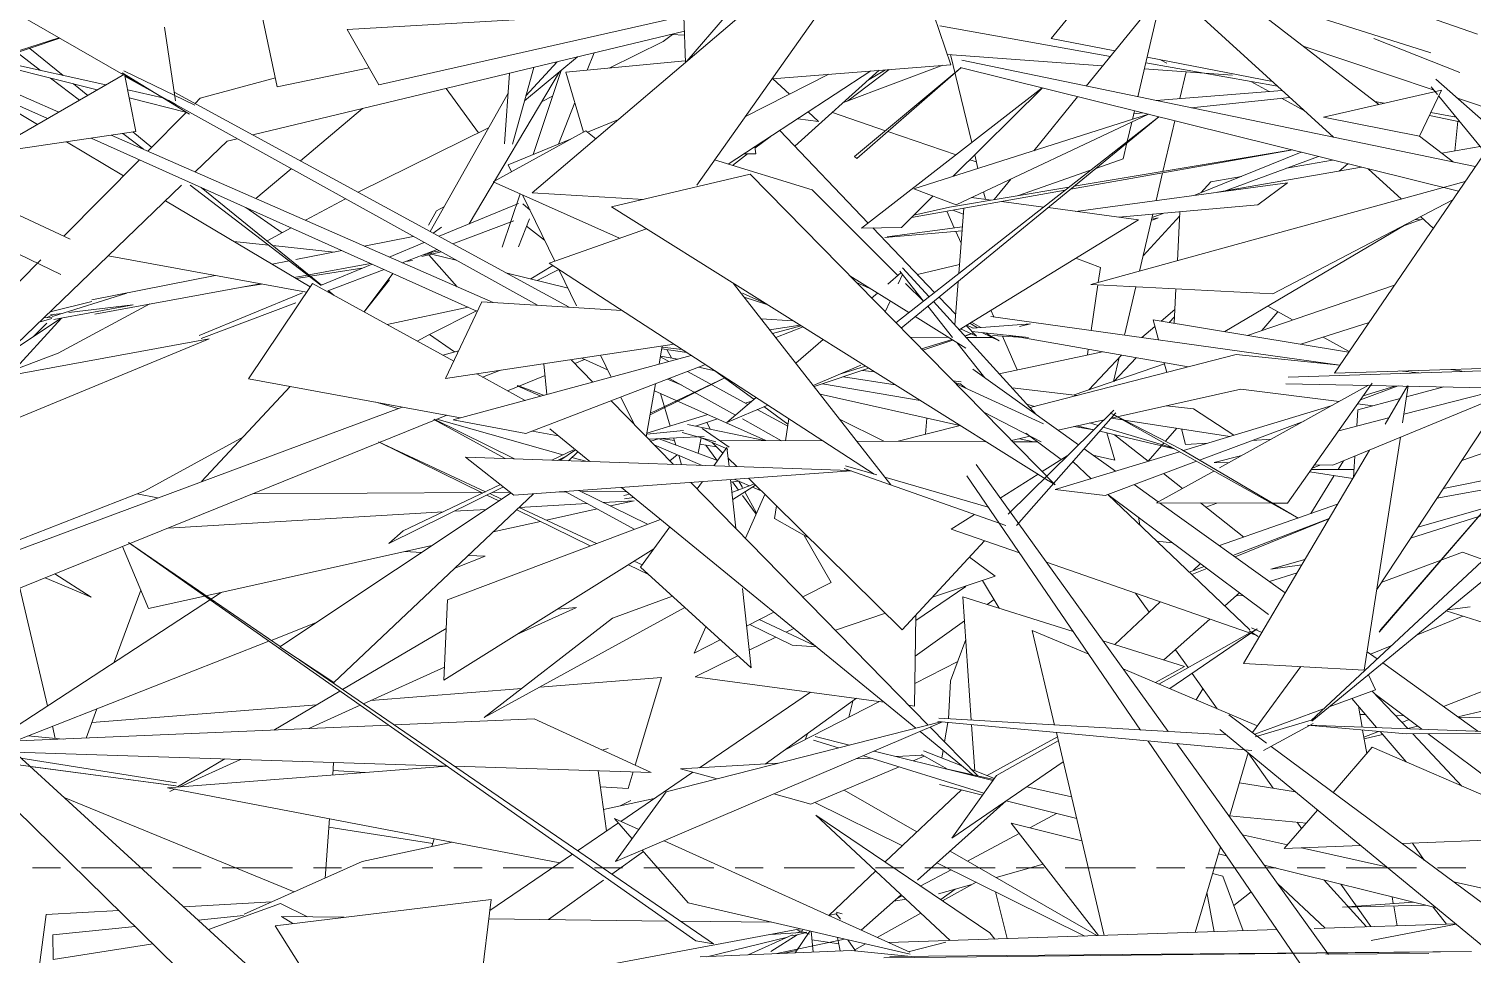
# Model space of a CAD drawing. Header units: millimetres. Extents: x 78096 to 288885, y -20632 to 149556.
# Drawn here: x 250880.8 to 251206.9, y 93230.5 to 93439.5 of the extents above; entities that cross this region are included whole.
import ezdxf

# ---------------------------------------------------------------- set-up
doc = ezdxf.new("R2010")
doc.units = ezdxf.units.MM
doc.linetypes.add('Centre', pattern=[31.75, 6.35, -4.7625, 15.875, -4.7625])
for name, color, linetype, lineweight in [('A-FLOR-LEVL', 51, 'Continuous', 9), ('G-IMPT', 8, 'Continuous', 9), ('L-PLNT', 71, 'Continuous', 9)]:
    doc.layers.add(name, color=color, linetype=linetype, lineweight=lineweight)

# ---------------------------------------------------------------- blocks, each defined once
blk = doc.blocks.new('ZZ-V - Tree Broadleaf 1 - 3dtree rotund SIMPLU-4826059-TOMH A-A')
at = {"layer": 'G-IMPT'}
for p, q in [((25415.35, 93437.3), (25422.95, 93446.66)), ((25428.7, 93433.29), (25390.2, 93440.16)), ((25177.69, 93433.22), (25191.16, 93437.5)), ((25177.94, 93432.88), (25191.37, 93437.38)), ((25332.46, 93438.97), (25234.97, 93415.54)), ((25329.54, 93438.27), (25332.49, 93438.06)), ((25415.35, 93437.3), (25429.7, 93434.51)), ((25181.74, 93434.16), (25187, 93430.13)), ((25192.1, 93428.98), (25184.56, 93435.1)), ((25308.29, 93433.16), (25296.33, 93423.23)), ((25310.53, 93430.16), (25312.06, 93434.07)), ((25391.91, 93433.73), (25426.83, 93431.18)), ((25436.99, 93433.1), (25465.34, 93427.59)), ((25304.26, 93429.82), (25283.81, 93395.43)), ((25291.78, 93413.54), (25292.98, 93429.48)), ((25293.6, 93413.45), (25298.44, 93430.8)), ((25303.71, 93432.06), (25296.66, 93424.41)), ((25298.27, 93411.09), (25304.62, 93430.11)), ((25305.67, 93429.7), (25332.67, 93432.29)), ((25305.67, 93429.7), (25309.65, 93416.19)), ((25376.49, 93430.14), (25357.4, 93412.99)), ((25436.38, 93430.49), (25456.28, 93429.04)), ((25466.49, 93426.54), (25436.7, 93431.86)), ((25440.06, 93432.5), (25441.46, 93431.78)), ((25103.84, 93426.51), (25191.57, 93383.99)), ((25116.73, 93428), (25193.72, 93391.97)), ((25170.38, 93427.39), (25186.27, 93417.93)), ((25189.27, 93428.39), (25195.77, 93423.4)), ((25197.65, 93424.48), (25194.46, 93427.07)), ((25240.05, 93428.41), (25223.08, 93423.84)), ((25223.08, 93423.84), (25221.9, 93422.65)), ((25292.65, 93425.01), (25275.01, 93393.74)), ((25304.01, 93413.46), (25307.69, 93422.87)), ((25467.53, 93425.59), (25439.03, 93423.34)), ((25446.95, 93421.69), (25469.26, 93424.01)), ((25488.48, 93423.09), (25490.57, 93422.69)), ((25219.92, 93420.64), (25211.26, 93411.87)), ((25434.01, 93420.35), (25435.95, 93420.55)), ((25507.66, 93418.52), (25500.81, 93419.92)), ((25501.15, 93420.63), (25506.84, 93419.53)), ((25192.84, 93414.02), (25205.77, 93406.31)), ((25205.59, 93415.88), (25210.24, 93412.31)), ((25212.12, 93412.74), (25207.85, 93416.21)), ((25229.17, 93414.15), (25221.94, 93407.18)), ((25231.42, 93414.69), (25229.17, 93414.15)), ((25209.34, 93409.93), (25192.27, 93392.64)), ((25503.63, 93411.4), (25512.25, 93412.9)), ((25452.88, 93402.6), (25485.45, 93408.25)), ((25218.85, 93404.21), (25133.01, 93321.51)), ((25220.82, 93404.21), (25250.32, 93381.59)), ((25250.44, 93381.64), (25223.28, 93403.68)), ((25468.75, 93404.74), (25420.9, 93398.28)), ((25462.02, 93399.74), (25468.75, 93404.74)), ((25215.21, 93400.69), (25247.9, 93381.22)), ((25277.04, 93392.64), (25294.99, 93400.06)), ((25291.31, 93390.21), (25295.33, 93402.25)), ((25297.58, 93398.56), (25295.98, 93399.99)), ((25462.02, 93399.74), (25430.61, 93396.99)), ((25444.43, 93398.2), (25443.86, 93387.14)), ((25275.68, 93393.38), (25277.59, 93394.73)), ((25280.11, 93390.96), (25293.92, 93396.17)), ((25294.97, 93390.28), (25297.44, 93396.61)), ((25300.89, 93391.75), (25296.79, 93394.95)), ((25395.21, 93393.89), (25377.78, 93392.36)), ((25395.28, 93394.82), (25378.26, 93392.52)), ((25454.56, 93371.11), (25495.46, 93395.31)), ((25495.13, 93395.11), (25499.36, 93396.57)), ((25230.64, 93391.5), (25238.47, 93390.67)), ((25239.44, 93390.57), (25253.31, 93389.09)), ((25271.21, 93392.62), (25260.13, 93390.44)), ((25265.75, 93387.97), (25273.68, 93391.25)), ((25187.06, 93387.36), (25159.5, 93359.45)), ((25202.25, 93388.22), (25247.08, 93380.01)), ((25243.15, 93387.09), (25239.31, 93386.34)), ((25255.05, 93389.44), (25244.66, 93387.39)), ((25268.72, 93386.67), (25276.59, 93389.64)), ((25269.56, 93386.99), (25271.02, 93387.21)), ((25273.15, 93388.12), (25277.5, 93389.13)), ((25275.42, 93388.84), (25273.59, 93388.46)), ((25281.11, 93381.24), (25274.71, 93388.48)), ((25277.07, 93389.37), (25274.74, 93388.94)), ((25275.34, 93388.63), (25280.92, 93387.23)), ((25226.41, 93383.79), (25198.58, 93378.31)), ((25247.31, 93383.9), (25244.66, 93383.41)), ((25261.56, 93386.52), (25247.59, 93383.95)), ((25248.01, 93383.61), (25259.61, 93385.43)), ((25250.22, 93381.55), (25261.89, 93386.37)), ((25251.87, 93380.32), (25264.65, 93385.13)), ((25292.14, 93384.42), (25306.17, 93380.9)), ((25236.59, 93381.93), (25199.23, 93375.07)), ((25232.53, 93381.18), (25236.91, 93381.87)), ((25244.75, 93383.1), (25247.74, 93383.57)), ((25443.52, 93380.77), (25443.11, 93373.02)), ((25492.9, 93381.64), (25459.71, 93370.25)), ((25189.15, 93375.59), (25198.61, 93377.9)), ((25189.67, 93374.53), (25206.52, 93379.82)), ((25190.01, 93373.87), (25207.91, 93377.17)), ((25193.39, 93375.4), (25207.87, 93377.15)), ((25222.84, 93370.22), (25246.2, 93379.88)), ((25223.25, 93369.53), (25244.66, 93377.6)), ((25251.95, 93380.35), (25253.32, 93379.29)), ((25253.36, 93379.27), (25252.01, 93380.37)), ((25178.84, 93365.66), (25191.66, 93374.18)), ((25179.93, 93361.22), (25191.7, 93374.18)), ((25186.69, 93373.23), (25189.55, 93374.08)), ((25187.77, 93374.26), (25189.62, 93374.36)), ((25188.48, 93374.3), (25190.09, 93375.07)), ((25189.21, 93374.89), (25191.81, 93375.2)), ((25469.87, 93373.74), (25464.27, 93376.86)), ((25188.39, 93373.02), (25185.3, 93369.95)), ((25438.39, 93373.8), (25439.56, 93369.26)), ((25438.39, 93373.8), (25482.53, 93366.45)), ((25487.15, 93373.21), (25471.74, 93368.25)), ((25150.96, 93338.8), (25225.08, 93369.46)), ((25172.9, 93359.94), (25225.08, 93369.46)), ((25331.94, 93367.1), (25327.42, 93367.62)), ((25482.64, 93366.61), (25476.79, 93369.88)), ((25277.91, 93365.78), (25281.49, 93366.79)), ((25309.93, 93364.83), (25307.69, 93363.92)), ((25330.99, 93364.92), (25327.06, 93365.59)), ((25327.35, 93367.26), (25333.04, 93366.38)), ((25328.53, 93367.08), (25329.58, 93365.16)), ((25403.6, 93361.59), (25426.9, 93366.56)), ((25423.82, 93357.93), (25431.19, 93365.8)), ((25440.9, 93364.09), (25441.46, 93361.89)), ((25290.95, 93362.37), (25286.87, 93360.85)), ((25300.97, 93361.2), (25292.48, 93357.77)), ((25339.4, 93362.25), (25335.68, 93363.08)), ((25348.17, 93355.82), (25339.37, 93362.26)), ((25368.39, 93360.92), (25380.11, 93359.11)), ((25375.43, 93362.04), (25372.7, 93362.36)), ((25440.97, 93363.82), (25420.5, 93356.8)), ((25505.74, 93362.59), (25508.67, 93362.1)), ((25243.41, 93358.74), (25223.39, 93337.23)), ((25294.68, 93358.87), (25300.06, 93356.56)), ((25300.64, 93356.72), (25294.78, 93358.91)), ((25385.73, 93355.59), (25363.69, 93359.34)), ((25395.02, 93359.76), (25393.15, 93359.98)), ((25394.87, 93359.22), (25393.49, 93359.63)), ((25421.25, 93356.71), (25406.49, 93358.43)), ((25262.75, 93355.17), (25267.79, 93353.75)), ((25327.07, 93357.15), (25329.25, 93349.76)), ((25394.72, 93349.91), (25363.11, 93356.96)), ((25411.53, 93354.22), (25409.87, 93354.72)), ((25447.5, 93353.66), (25441.41, 93354.37)), ((25278.77, 93352.22), (25153.5, 93301.5)), ((25268.67, 93354.08), (25158.64, 93313.14)), ((25291.97, 93342.45), (25275.87, 93351.28)), ((25294.05, 93342.38), (25275.9, 93351.3)), ((25276.5, 93351.3), (25305.01, 93343.26)), ((25355.86, 93350.19), (25350.44, 93354.16)), ((25377.53, 93346.36), (25367.54, 93351.3)), ((25387.21, 93351.59), (25386.95, 93347.92)), ((25428.91, 93351.57), (25431.44, 93351.18)), ((25431.82, 93351.12), (25455.71, 93347.42)), ((25447.5, 93353.66), (25456.62, 93347.7)), ((25337.54, 93350.59), (25338.39, 93349.02)), ((25424.94, 93348.9), (25420.44, 93349.67)), ((25421.16, 93349.83), (25424.97, 93348.93)), ((25425.95, 93349.89), (25424.02, 93350.47)), ((25426.29, 93348.62), (25443.16, 93344.62)), ((25442.75, 93344.85), (25427.11, 93349.54)), ((25427.92, 93348.23), (25429.75, 93342.1)), ((25444.76, 93349.12), (25445.66, 93345.61)), ((25528.63, 93349.2), (25508.09, 93341.99)), ((25286.91, 93334.65), (25263.37, 93346.24)), ((25287.55, 93334.95), (25263.38, 93346.25)), ((25325.65, 93345.55), (25336.51, 93340.88)), ((25339.96, 93342.01), (25326.79, 93346.93)), ((25327.22, 93346.95), (25330.21, 93346.51)), ((25330.03, 93347.12), (25330.5, 93345.55)), ((25335.58, 93343.65), (25336.24, 93347.14)), ((25335.96, 93345.67), (25339.74, 93345.11)), ((25411.38, 93346.2), (25408.14, 93346.92)), ((25445.66, 93345.61), (25450.76, 93345.92)), ((25460.75, 93346.53), (25465.03, 93346.8)), ((25307.05, 93342.69), (25310.17, 93341.81)), ((25329.2, 93341.93), (25330.86, 93343.31)), ((25331.2, 93343.17), (25331.82, 93341.05)), ((25429.75, 93342.1), (25424.78, 93343.2)), ((25234.94, 93334.47), (25286.63, 93334.79)), ((25289.1, 93334.8), (25293.08, 93334.83)), ((25304.15, 93334.9), (25305.72, 93334.9)), ((25321.12, 93326.45), (25305.55, 93335)), ((25324.15, 93327.59), (25308.62, 93335.22)), ((25309.21, 93334.93), (25319.37, 93334.99)), ((25342.94, 93337.09), (25344.69, 93337.36)), ((25343.74, 93337.77), (25347.21, 93336.28)), ((25344.78, 93337.33), (25345.57, 93335.87)), ((25346.1, 93334.9), (25348.74, 93330.07)), ((25347.86, 93336), (25349.84, 93335.15)), ((25290.57, 93332.85), (25287.85, 93334.19)), ((25291.17, 93333.25), (25288.5, 93334.51)), ((25295.14, 93331.4), (25310.47, 93332.3)), ((25314.13, 93332.51), (25321.12, 93332.92)), ((25315.73, 93331.73), (25321.12, 93332.92)), ((25318.76, 93334.12), (25320.13, 93334.37)), ((25318.94, 93333.32), (25321.02, 93333.64)), ((25480.06, 93332.15), (25453.37, 93322.77)), ((25215.84, 93326.74), (25277.97, 93330.39)), ((25280.43, 93330.53), (25287.73, 93330.96)), ((25289.25, 93325.85), (25299.96, 93328.23)), ((25311.18, 93322.7), (25294.57, 93330.88)), ((25312.6, 93323.24), (25295.12, 93331.41)), ((25301.29, 93328.52), (25312.72, 93331.06)), ((25205.5, 93322.55), (25211.41, 93308.57)), ((25335.08, 93233.46), (25206.86, 93323.44)), ((25241.11, 93299.96), (25206.88, 93323.45)), ((25224.37, 93311.45), (25275.42, 93322.78)), ((25324.35, 93316.23), (25319.8, 93318.46)), ((25322.93, 93318.41), (25321.09, 93319.27)), ((25402.71, 93315.89), (25396.87, 93320.17)), ((25449.07, 93318.7), (25447.4, 93317.13)), ((25402.71, 93315.89), (25388.5, 93311.1)), ((25470.89, 93316.63), (25464.64, 93314.64)), ((25457.85, 93312.14), (25454.54, 93309.18)), ((25211.41, 93308.57), (25224.05, 93311.38)), ((25439.96, 93310.08), (25429.74, 93300.41)), ((25362.01, 93300.14), (25349.35, 93306.06)), ((25377.88, 93307.51), (25366.57, 93303.69)), ((25384.44, 93286.52), (25384.74, 93307.02)), ((25451.19, 93306.19), (25440.82, 93296.93)), ((25356.79, 93300.26), (25347.23, 93304.96)), ((25355.43, 93303.22), (25357.18, 93304.08)), ((25347.1, 93299.12), (25353.1, 93302.07)), ((25362.26, 93299.93), (25356.79, 93300.26)), ((25339.01, 93232.8), (25245.57, 93296.9)), ((25334.92, 93293.13), (25344.54, 93297.86)), ((25377.54, 93287.44), (25334.92, 93293.13)), ((25384.44, 93286.52), (25383.19, 93286.69)), ((25395.05, 93267.59), (25377.84, 93251.3)), ((25405.16, 93265.08), (25385.12, 93247.19)), ((25375.69, 93249.27), (25365.06, 93239.21)), ((25381.45, 93243.91), (25372.44, 93235.87)), ((25497.2, 93242.22), (25481.16, 93241.12)), ((25500, 93241.52), (25481.16, 93241.12)), ((25243.99, 93237.39), (25241.41, 93238.96)), ((25255.62, 93238.8), (25241.41, 93238.96)), ((25328.67, 93237.96), (25288.26, 93238.43)), ((25352.18, 93237.7), (25331.53, 93237.93)), ((25365.09, 93239.2), (25366.95, 93239.63)), ((25367.77, 93238.36), (25366.69, 93239.68)), ((25366.72, 93239.94), (25368.12, 93239.55)), ((25290.44, 93223.47), (25358.63, 93236.21)), ((25337.51, 93229.9), (25355.77, 93234.33)), ((25346.9, 93230.31), (25356.92, 93234.85)), ((25351.89, 93234.95), (25359.99, 93235.44)), ((25357.97, 93234.87), (25351.99, 93231.06)), ((25353.35, 93230.6), (25368.62, 93233.83)), ((25356.87, 93234.6), (25360.09, 93235.38)), ((25357.47, 93230.78), (25360.84, 93235.7)), ((25357.95, 93235.32), (25359.26, 93235.91)), ((25358.05, 93235.88), (25360.73, 93234.97)), ((25361.53, 93230.96), (25361.08, 93235.65)), ((25367.33, 93232.81), (25361.26, 93233.73)), ((25367.06, 93234.27), (25367.63, 93231.23)), ((25371.13, 93231.24), (25369.36, 93233.74)), ((25339.01, 93232.8), (25335.08, 93233.46))]:
    blk.add_line(p, q, dxfattribs=at)
blk = doc.blocks.new('ZZ-V - Tree Broadleaf 1 - 3dtree rotund SIMPLU-4826034-TOMH A-A')
at = {"layer": 'G-IMPT'}
for p, q in [((25298.1, 93402.45), (25387.8, 93478.87)), ((25335.26, 93404.21), (25388.05, 93478.75)), ((25424.36, 93472.6), (25489.37, 93422.41)), ((25392.69, 93431.42), (25380.31, 93467.81)), ((25511.67, 93438.3), (25438.53, 93464.1)), ((25158.16, 93456.34), (25205.77, 93429.16)), ((25433.02, 93457.06), (25479.12, 93415.03)), ((25423.27, 93426.6), (25439.14, 93446.16)), ((25434.91, 93424.19), (25440.04, 93446.13)), ((25455.51, 93448.55), (25501.1, 93434.13)), ((25236.75, 93443.81), (25240.48, 93426.41)), ((25256.29, 93439.35), (25335.83, 93443.99)), ((25263.42, 93426.86), (25337.52, 93443.6)), ((25333, 93432.19), (25341.99, 93442.57)), ((25148.88, 93439.22), (25191.09, 93420.71)), ((25215.01, 93439.86), (25217.47, 93423.23)), ((25256.29, 93439.35), (25263.42, 93426.86)), ((25332.68, 93431.91), (25332.36, 93442.31)), ((25507.68, 93429.65), (25488.21, 93437.32)), ((25472.3, 93435.59), (25501.84, 93425.66)), ((25178.59, 93432.01), (25201.72, 93426.83)), ((25179.42, 93430.88), (25199.8, 93425.72)), ((25205.46, 93429.56), (25220.65, 93420.24)), ((25205.8, 93430.03), (25221.88, 93422.27)), ((25261.22, 93430.72), (25240.48, 93426.41)), ((25342.36, 93408.95), (25374.62, 93429.99)), ((25392.69, 93431.42), (25352.28, 93428.23)), ((25370.91, 93410.68), (25394.91, 93430.72)), ((25371.44, 93410.21), (25394.94, 93430.72)), ((25507.34, 93402.81), (25394.77, 93430.76)), ((25395.18, 93432.42), (25511.15, 93408.39)), ((25168.44, 93428.26), (25188.55, 93419.25)), ((25205.98, 93429.28), (25174.94, 93411.41)), ((25208.53, 93416.3), (25205.98, 93429.28)), ((25206.03, 93429.01), (25210.61, 93426.4)), ((25299.25, 93377.06), (25206.09, 93428.72)), ((25346.25, 93419.71), (25365.1, 93429.24)), ((25356.2, 93424.75), (25352.48, 93428.25)), ((25372.49, 93394.48), (25413.33, 93426.16)), ((25393.13, 93406.15), (25413.39, 93426.15)), ((25501.22, 93426.42), (25502.64, 93424.67)), ((25502.22, 93428.11), (25528.98, 93404.55)), ((25206.68, 93425.72), (25214.61, 93423.94)), ((25207.04, 93423.89), (25220.08, 93420.58)), ((25215.91, 93423.37), (25217.6, 93422.41)), ((25306.45, 93376.63), (25217.18, 93425.22)), ((25411.39, 93411.96), (25421.31, 93424.19)), ((25476.88, 93419.54), (25503.55, 93425.68)), ((25498.59, 93415.26), (25503.55, 93425.68)), ((25502.91, 93424.34), (25512.61, 93412.45)), ((25506.95, 93423.94), (25568.08, 93403.4)), ((25362.73, 93418.61), (25360.45, 93420.75)), ((25380.24, 93373.12), (25439.65, 93419.65)), ((25439.66, 93419.64), (25381.43, 93371.9)), ((25384.31, 93403.35), (25437.35, 93420.21)), ((25437.35, 93420.21), (25393.83, 93399.76)), ((25433.7, 93419.05), (25434.16, 93420.99)), ((25476.88, 93419.54), (25498.59, 93415.26)), ((25208.53, 93416.3), (25174.94, 93411.41)), ((25289.29, 93404.94), (25310.2, 93416.49)), ((25312.45, 93414.68), (25310.2, 93416.49)), ((25310.6, 93416.17), (25317.59, 93419.06)), ((25354, 93416.54), (25373.99, 93395.65)), ((25362.73, 93418.61), (25358.11, 93419.22)), ((25432.54, 93414.08), (25433.56, 93418.43)), ((25198.41, 93414.83), (25285.71, 93375.69)), ((25202.98, 93415.5), (25289.25, 93377.66)), ((25292.62, 93408.76), (25306.72, 93414.57)), ((25351.82, 93415.12), (25348.41, 93412.53)), ((25431.62, 93410.16), (25432.46, 93413.75)), ((25515.09, 93414.15), (25479.32, 93361.75)), ((25498.59, 93415.29), (25506.2, 93409.41)), ((25339.29, 93409.89), (25361.36, 93403.11)), ((25346.74, 93411.27), (25343.3, 93408.66)), ((25348.58, 93411.28), (25345.91, 93411.26)), ((25348.58, 93411.28), (25348.36, 93412.86)), ((25370.91, 93410.68), (25371.44, 93410.21)), ((25419.69, 93403.28), (25469.92, 93412.15)), ((25420.51, 93403.95), (25469.75, 93412.15)), ((25431.62, 93410.16), (25425.44, 93407.99)), ((25292.62, 93408.76), (25293.38, 93407.2)), ((25316, 93399.27), (25347.29, 93406.65)), ((25347.29, 93406.65), (25416.25, 93336.47)), ((25424.21, 93407.56), (25407.95, 93401.86)), ((25486.96, 93407.87), (25494.45, 93401.05)), ((25289.29, 93404.94), (25317.82, 93392.2)), ((25384.31, 93403.35), (25393.83, 93399.76)), ((25392.34, 93399.26), (25419.36, 93403.76)), ((25402.45, 93400.94), (25406.22, 93405.58)), ((25424.31, 93381.76), (25508.85, 93405.01)), ((25295.92, 93401.98), (25303.18, 93387.05)), ((25298.1, 93402.45), (25323.3, 93400.99)), ((25380.69, 93383.77), (25361.36, 93403.11)), ((25381.48, 93394.66), (25388.63, 93401.72)), ((25383.78, 93396.93), (25418.47, 93403.06)), ((25397.35, 93401.42), (25401.78, 93400.83)), ((25404.09, 93400.52), (25413.61, 93399.25)), ((25465.39, 93379.65), (25505.96, 93400.78)), ((25316, 93399.27), (25414.7, 93337.44)), ((25392.34, 93399.26), (25384.28, 93397.43)), ((25395.61, 93399.02), (25394.45, 93384.25)), ((25414.62, 93399.12), (25435.07, 93396.39)), ((25498.82, 93397.06), (25501.66, 93394.48)), ((25323.89, 93394.33), (25301.89, 93386.6)), ((25381.48, 93394.66), (25372.49, 93394.48)), ((25375.06, 93394.54), (25389, 93379.98)), ((25394.52, 93371.54), (25435.07, 93396.39)), ((25375.35, 93338.92), (25301.89, 93386.6)), ((25304.09, 93385.17), (25308.09, 93376.96)), ((25369.84, 93383.7), (25383.15, 93375.4)), ((25378.46, 93381.85), (25381.4, 93384.38)), ((25380.76, 93381.94), (25381.71, 93384)), ((25381.11, 93384.74), (25386.5, 93378.02)), ((25381.74, 93385.55), (25387.73, 93378.99)), ((25248.41, 93381.99), (25233.97, 93360.48)), ((25248.41, 93381.99), (25280.36, 93364.43)), ((25343.51, 93382.03), (25379.13, 93336.47)), ((25374.36, 93380.88), (25371.23, 93382.28)), ((25386.46, 93377.99), (25382.44, 93382.01)), ((25394.3, 93382.46), (25393.53, 93372.63)), ((25424.31, 93381.76), (25465.39, 93379.65)), ((25286.71, 93377.82), (25278.49, 93360.49)), ((25286.71, 93377.82), (25318.36, 93375.91)), ((25345.57, 93379.8), (25350.8, 93377.47)), ((25345.95, 93378.92), (25351.12, 93377.27)), ((25374.77, 93378.68), (25376.08, 93379.81)), ((25377.83, 93375.56), (25378.96, 93378.01)), ((25388.73, 93377.89), (25412.04, 93352.34)), ((25390, 93378.93), (25393.72, 93375.05)), ((25349.78, 93374.02), (25357, 93373.58)), ((25384.6, 93374.5), (25396.03, 93367.38)), ((25387.44, 93376.84), (25393.07, 93369.82)), ((25401.71, 93374.51), (25480.56, 93363.57)), ((25358.62, 93372.57), (25351.72, 93371.53)), ((25358.83, 93372.44), (25352.37, 93370.7)), ((25353.09, 93369.78), (25359.28, 93372.16)), ((25398.44, 93370.12), (25394.83, 93371.73)), ((25396.03, 93370.25), (25397.72, 93370.77)), ((25397.35, 93370.61), (25396.03, 93370.17)), ((25396.13, 93372.53), (25398.44, 93370.12)), ((25396.24, 93372.6), (25397.72, 93371.88)), ((25396.92, 93373.01), (25398.69, 93371.95)), ((25397.36, 93373.28), (25399.47, 93372.01)), ((25397.4, 93371.11), (25410.21, 93369.76)), ((25410.66, 93372.88), (25397.54, 93371.86)), ((25399.81, 93370.86), (25403.58, 93369.03)), ((25400.67, 93370.77), (25402.25, 93369.82)), ((25408.19, 93372.3), (25410.66, 93372.88)), ((25330.13, 93368.27), (25278.49, 93360.49)), ((25327.46, 93367.87), (25326.74, 93363.77)), ((25357.64, 93363.96), (25363.85, 93369.3)), ((25383.43, 93369.87), (25392.11, 93369.82)), ((25386.06, 93367.19), (25392.94, 93369.3)), ((25393.12, 93369.19), (25386.33, 93366.92)), ((25394.02, 93368.63), (25400.38, 93360.69)), ((25396.11, 93369.8), (25402.05, 93369.77)), ((25402.07, 93370.2), (25409.15, 93369.76)), ((25402.34, 93369.77), (25403.58, 93369.03)), ((25405.69, 93370.3), (25446.31, 93363.13)), ((25334.03, 93365.74), (25280.24, 93351.2)), ((25306.87, 93364.77), (25311.79, 93359.73)), ((25309.28, 93365.13), (25315.11, 93362.51)), ((25313.53, 93365.77), (25315.92, 93360.84)), ((25328.97, 93364.37), (25327.03, 93365.42)), ((25457.16, 93365.91), (25410.55, 93353.97)), ((25480.56, 93363.56), (25457.16, 93365.91)), ((25285.58, 93361.56), (25296.45, 93355.58)), ((25296.6, 93348.06), (25337.21, 93363.67)), ((25300.73, 93363.84), (25301.36, 93356.91)), ((25346.81, 93354.66), (25333.13, 93362.1)), ((25372.3, 93363.52), (25361.58, 93358.93)), ((25374.15, 93362.84), (25361.76, 93358.69)), ((25367.8, 93361.59), (25373.4, 93363.31)), ((25397.63, 93362.66), (25421.53, 93345.54)), ((25468.91, 93360.81), (25549.98, 93363.45)), ((25537.13, 93363.59), (25479.32, 93361.75)), ((25498.41, 93361.77), (25493.96, 93362.22)), ((25233.97, 93360.48), (25281.88, 93351.64)), ((25325.96, 93359.35), (25323.86, 93347.38)), ((25324.73, 93352.35), (25341.75, 93360.73)), ((25324.79, 93352.69), (25341.72, 93360.75)), ((25325.69, 93357.77), (25350.87, 93346.48)), ((25328.66, 93360.38), (25331.86, 93358.98)), ((25344.01, 93352.25), (25329.06, 93360.54)), ((25393.71, 93359.4), (25413.61, 93350.28)), ((25394.67, 93359.37), (25396.03, 93358.35)), ((25458.18, 93358.12), (25428.89, 93351.56)), ((25487.04, 93359.01), (25453.35, 93340.32)), ((25480.38, 93355.31), (25458.18, 93358.12)), ((25468.39, 93359.34), (25552.18, 93357.63)), ((25468.74, 93332.33), (25487.88, 93359.47)), ((25478.94, 93340.91), (25524.89, 93359.93)), ((25485.21, 93355.7), (25493.7, 93358.87)), ((25485.85, 93356.59), (25493, 93358.77)), ((25490.76, 93350.24), (25495.84, 93358.83)), ((25494.73, 93350.47), (25496.03, 93358.83)), ((25495.04, 93352.49), (25518.08, 93358.39)), ((25504.04, 93358.61), (25495.65, 93356.37)), ((25315.94, 93355.49), (25329.99, 93341.11)), ((25318.12, 93356.33), (25321.08, 93350.22)), ((25342.07, 93350.58), (25348.66, 93356.24)), ((25351.3, 93354.53), (25342.07, 93350.58)), ((25346.23, 93354.97), (25347.7, 93355.42)), ((25445.23, 93344.24), (25478.85, 93354.46)), ((25488.03, 93354.34), (25484.57, 93354.78)), ((25494.15, 93355.97), (25484.59, 93353.43)), ((25518.04, 93357.09), (25488.91, 93312.89)), ((25296.6, 93348.06), (25280.24, 93351.2)), ((25324, 93348.15), (25337.75, 93352.37)), ((25339.93, 93351.39), (25334.98, 93349.73)), ((25354.43, 93346.47), (25345.57, 93351.38)), ((25355.8, 93349.76), (25348.92, 93353.51)), ((25355.34, 93346.46), (25356.04, 93351.45)), ((25399.99, 93353.02), (25413.08, 93346.19)), ((25429.48, 93353.36), (25405.59, 93329.85)), ((25429.95, 93352.77), (25407.51, 93327.35)), ((25427.28, 93351.2), (25416.88, 93348.87)), ((25428.66, 93352.73), (25444.77, 93344.51)), ((25471.13, 93328.99), (25429.03, 93352.52)), ((25480.3, 93348.72), (25491.56, 93351.6)), ((25484.36, 93349.76), (25484.59, 93353.43)), ((25298.14, 93348.65), (25303.98, 93347.57)), ((25311.07, 93341.78), (25302.08, 93349.13)), ((25323.96, 93347.95), (25332.26, 93348.77)), ((25331.96, 93348.33), (25339.59, 93346.25)), ((25333.13, 93350.12), (25350.55, 93346.49)), ((25336.48, 93349.19), (25342.55, 93345)), ((25394.77, 93349.92), (25380.78, 93346.34)), ((25409.62, 93348.2), (25417.6, 93342.23)), ((25448.88, 93342.09), (25472.47, 93350.92)), ((25324.42, 93346.82), (25336.91, 93347.44)), ((25326.59, 93346.92), (25324.87, 93346.35)), ((25342.3, 93344.57), (25335.54, 93347.44)), ((25338.76, 93346.07), (25341.18, 93343.69)), ((25342.08, 93344.94), (25339.09, 93340.79)), ((25363.79, 93346.42), (25340.33, 93346.53)), ((25342.55, 93340.67), (25342.08, 93344.94)), ((25400.64, 93346.25), (25371.38, 93346.39)), ((25410.59, 93347.46), (25406.37, 93346.52)), ((25412.3, 93346.19), (25406.67, 93346.22)), ((25422.78, 93344.64), (25429.86, 93339.56)), ((25486.08, 93294.63), (25494.23, 93347.24)), ((25550.51, 93345.01), (25503.95, 93335.71)), ((25293.94, 93334.15), (25282.97, 93342.77)), ((25369.83, 93339.71), (25282.97, 93342.77)), ((25302.51, 93342.08), (25307.4, 93344.4)), ((25303.79, 93342.03), (25306.05, 93343.15)), ((25304.34, 93342.01), (25307.89, 93344.37)), ((25306.26, 93341.95), (25308.4, 93343.96)), ((25342.35, 93342.54), (25344.3, 93340.61)), ((25418.92, 93343.07), (25413.28, 93339.49)), ((25416.22, 93335.41), (25444.33, 93343.97)), ((25420.26, 93341.79), (25424.37, 93337.89)), ((25427.52, 93334.09), (25448.17, 93341.82)), ((25471.13, 93328.99), (25444.77, 93344.51)), ((25452.17, 93341.52), (25458.39, 93343.11)), ((25452.17, 93341.52), (25455.39, 93341.45)), ((25458.78, 93296.15), (25487.28, 93344.36)), ((25483.62, 93338.16), (25483.92, 93342.97)), ((25498.15, 93326.91), (25554.06, 93342.85)), ((25553.93, 93342.93), (25502.48, 93333.48)), ((25293.94, 93334.15), (25370.18, 93339.7)), ((25346.94, 93338.01), (25381.7, 93303.73)), ((25368.57, 93340.16), (25405.09, 93327.31)), ((25368.89, 93340.79), (25375.97, 93338.74)), ((25377.76, 93338.22), (25401.09, 93331.46)), ((25396.25, 93338.54), (25435.52, 93281.11)), ((25398.37, 93341.1), (25441.78, 93280.75)), ((25412.36, 93338.91), (25403.83, 93333.5)), ((25452.1, 93339.62), (25439.14, 93332.43)), ((25474.85, 93341), (25478.94, 93340.91)), ((25265.68, 93323.27), (25291.56, 93336.02)), ((25268.93, 93326.09), (25290.89, 93336.54)), ((25384.78, 93281.52), (25318.24, 93335.92)), ((25333.95, 93337.06), (25387.55, 93282.23)), ((25336.53, 93337.25), (25335.36, 93335.62)), ((25344.08, 93326.7), (25342.87, 93337.71)), ((25348.28, 93336.69), (25343.2, 93334.77)), ((25343.37, 93333.19), (25348.54, 93336.43)), ((25414.77, 93337.4), (25416.25, 93336.47)), ((25416.22, 93335.41), (25427.52, 93334.09)), ((25434.08, 93336.54), (25439.52, 93332.64)), ((25517.83, 93336.23), (25489.46, 93303.22)), ((25489.84, 93303.85), (25517.83, 93336.23)), ((25241.02, 93299.9), (25293.29, 93334.66)), ((25253.28, 93291.82), (25298.37, 93334.47)), ((25350.65, 93334.35), (25346.25, 93324.48)), ((25352.85, 93328.87), (25353.26, 93331.78)), ((25428.12, 93334.32), (25460.25, 93303.74)), ((25428.16, 93334.33), (25464.41, 93307.24)), ((25465.12, 93332.35), (25439.14, 93332.43)), ((25439.81, 93332.43), (25468.2, 93312.08)), ((25468.74, 93332.33), (25465.43, 93332.34)), ((25327.07, 93328.69), (25278.91, 93310.54)), ((25352.85, 93328.87), (25360.81, 93324.34)), ((25398, 93329.8), (25392.75, 93326.47)), ((25456.38, 93320.56), (25478.12, 93328.87)), ((25478.09, 93328.81), (25456.88, 93320.2)), ((25532.46, 93330.92), (25474.21, 93283.1)), ((25496.51, 93324.42), (25516.95, 93330.9)), ((25265.68, 93323.27), (25268.93, 93326.09)), ((25329.14, 93327.01), (25322.54, 93317.87)), ((25365.63, 93314.46), (25359.54, 93325.06)), ((25392.75, 93326.47), (25408.16, 93321.12)), ((25278.1, 93292.41), (25325.58, 93322.08)), ((25400.28, 93323.86), (25381.7, 93303.73)), ((25517.1, 93323.33), (25474.09, 93283.26)), ((25414.26, 93319), (25461.41, 93302.64)), ((25464.98, 93317.45), (25472.67, 93319.64)), ((25347.53, 93295.14), (25322.54, 93317.87)), ((25446.54, 93316.8), (25449.9, 93318.08)), ((25450.51, 93317.62), (25447.11, 93316.24)), ((25471.94, 93318.4), (25464.98, 93317.45)), ((25347.53, 93295.14), (25345.57, 93313.05)), ((25365.63, 93314.46), (25359.26, 93311.17)), ((25278.1, 93292.41), (25278.91, 93310.54)), ((25395.4, 93311.23), (25397.29, 93283.33)), ((25395.4, 93311.23), (25420.28, 93303.39)), ((25352.67, 93307.77), (25346.5, 93304.59)), ((25337.31, 93304.44), (25334.65, 93298.48)), ((25411.05, 93303.63), (25423.82, 93298.22)), ((25411.05, 93303.63), (25416.11, 93282.24)), ((25439.68, 93291.49), (25460.21, 93303.06)), ((25442.13, 93290.46), (25461.86, 93303.99)), ((25460.08, 93303.5), (25462.12, 93302.27)), ((25460.6, 93304.22), (25462.91, 93303.13)), ((25460.68, 93303.32), (25461.86, 93303.99)), ((25489.84, 93303.85), (25489.46, 93303.22)), ((25241.02, 93299.9), (25253.28, 93291.82)), ((25340.53, 93301.51), (25334.65, 93298.48)), ((25427.02, 93301.27), (25445.47, 93295.46)), ((25458.78, 93296.15), (25486.08, 93294.63)), ((25486.72, 93298.81), (25489.02, 93297.17)), ((25490.26, 93296.28), (25511.77, 93280.86)), ((25431.58, 93294.93), (25461.71, 93282.15)), ((25438.89, 93291.83), (25445.47, 93295.46)), ((25460.82, 93280.53), (25471.75, 93295.43)), ((25488.58, 93290.18), (25487.01, 93293.61)), ((25478.15, 93286.33), (25488.58, 93290.18)), ((25487.87, 93289.92), (25495.89, 93281.42)), ((25488.57, 93289.18), (25499.1, 93281.3)), ((25461.35, 93280.14), (25476.89, 93285.87)), ((25483.26, 93288.22), (25488.87, 93281.66)), ((25390.76, 93282.93), (25316.92, 93251.38)), ((25328.38, 93267.18), (25390.44, 93282.96)), ((25389.72, 93283.01), (25460.66, 93276.47)), ((25389.97, 93283.76), (25454.93, 93279.99)), ((25455.46, 93284.51), (25463.99, 93278.17)), ((25474.09, 93283.3), (25461.42, 93279.58)), ((25361.99, 93279.63), (25369.78, 93277.71)), ((25397.64, 93271.01), (25385.7, 93280.77)), ((25388.01, 93281.76), (25398.76, 93270.76)), ((25397.36, 93282.3), (25398.06, 93271.92)), ((25400.89, 93270.82), (25416.74, 93279.58)), ((25416.51, 93280.54), (25427.34, 93234.71)), ((25453.44, 93281.21), (25513.35, 93231.9)), ((25474.56, 93282.55), (25463.27, 93276.48)), ((25525.76, 93280.37), (25473.28, 93282.2)), ((25473.28, 93282.2), (25495.62, 93280.22)), ((25489.65, 93280.75), (25495.51, 93273.89)), ((25525.76, 93280.37), (25495.62, 93280.22)), ((25497.01, 93280.23), (25508.12, 93268.44)), ((25500.52, 93280.24), (25527.59, 93260.01)), ((25361.6, 93278.83), (25367.26, 93277.07)), ((25375.33, 93276.34), (25402.18, 93269.7)), ((25386.51, 93276.39), (25395.16, 93273.04)), ((25402.99, 93270.83), (25416.95, 93278.69)), ((25437.22, 93278.63), (25473.66, 93225.32)), ((25443.74, 93278.03), (25477.98, 93230.42)), ((25465.01, 93277.42), (25517.54, 93238.44)), ((25487.86, 93277.2), (25479.01, 93267.03)), ((25487.86, 93277.2), (25534.34, 93257.09)), ((25331.61, 93272.34), (25353.57, 93273.59)), ((25380.98, 93272.8), (25361.06, 93264.39)), ((25371.23, 93274.59), (25374.63, 93274.78)), ((25372.92, 93275.31), (25400.14, 93266.84)), ((25380.34, 93275.1), (25386.28, 93275.44)), ((25386.66, 93275.2), (25384.18, 93274.15)), ((25386.01, 93275.56), (25391.92, 93272.28)), ((25392.88, 93256.68), (25418.07, 93273.95)), ((25459.86, 93275.93), (25455.59, 93261.55)), ((25331.61, 93272.34), (25339.89, 93270.11)), ((25391.64, 93272.34), (25402.37, 93269.96)), ((25402.99, 93270.83), (25392.88, 93256.68)), ((25397.37, 93272.18), (25402.53, 93270.18)), ((25328.38, 93267.18), (25316.92, 93251.38)), ((25352.67, 93266.66), (25361.06, 93264.39)), ((25390.12, 93268.82), (25399.83, 93266.41)), ((25409.82, 93268.3), (25419.93, 93266.05)), ((25457.86, 93269.18), (25470.55, 93267.13)), ((25405.14, 93265.09), (25421.1, 93261.12)), ((25475.54, 93263.03), (25467.98, 93254.33)), ((25316.7, 93261.1), (25320.67, 93256.54)), ((25316.7, 93261.1), (25322.17, 93258.62)), ((25401.46, 93235.33), (25362.16, 93261.9)), ((25362.16, 93261.9), (25392.54, 93233.56)), ((25455.64, 93261.7), (25472.99, 93260.1)), ((25458.54, 93257.46), (25468.72, 93255.19)), ((25534.34, 93257.09), (25494.63, 93255.44)), ((25322.93, 93253.95), (25333.31, 93242.04)), ((25327.86, 93256.05), (25383.43, 93230.9)), ((25453.56, 93254.72), (25447.83, 93235.39)), ((25485.23, 93255.05), (25467.98, 93254.33)), ((25471.86, 93254.49), (25491.11, 93250.21)), ((25453.11, 93253.17), (25454.93, 93252.72)), ((25463.47, 93250.6), (25502.38, 93240.93)), ((25506.22, 93246.84), (25521.59, 93243.42)), ((25239.98, 93236.9), (25288.8, 93242.84)), ((25286.46, 93223.73), (25288.8, 93242.84)), ((25333.31, 93242.04), (25383.44, 93230.5)), ((25474.79, 93236.29), (25506.74, 93237.34)), ((25506.82, 93237.28), (25487.6, 93233.55)), ((25239.98, 93236.9), (25264.37, 93198.34)), ((25378.57, 93233.1), (25466.36, 93236.01)), ((25401.46, 93235.33), (25402.63, 93233.89)), ((25370.17, 93231.34), (25336.05, 93229.84)), ((25370.17, 93231.34), (25383.69, 93229.93)), ((25377.55, 93229.65), (25510.33, 93231.1)), ((25510.33, 93231.1), (25378.91, 93229.96)), ((25383.33, 93231.08), (25391.52, 93233.17)), ((25477.36, 93230.51), (25500.65, 93230.63))]:
    blk.add_line(p, q, dxfattribs=at)
blk = doc.blocks.new('ZZ-V - Tree Broadleaf 2 - 3dtree rotund SIMPLU-4826084-TOMH A-A')
at = {"layer": 'G-IMPT'}
for p, q in [((25315.45, 93430.64), (25327.68, 93436.69)), ((25327.68, 93436.69), (25329.78, 93438.25)), ((25369.38, 93423.26), (25378.75, 93430.32)), ((25374.2, 93428.08), (25377.93, 93430.26)), ((25460.45, 93427.62), (25464.59, 93425.36)), ((25300.29, 93423.13), (25302.69, 93424.32)), ((25467.4, 93423.82), (25472.58, 93420.99)), ((25258.76, 93402.59), (25288.22, 93417.16)), ((25246.82, 93396.27), (25255.86, 93401.13)), ((25274.66, 93395.13), (25276.45, 93398.4)), ((25276.45, 93398.4), (25278.13, 93399.27)), ((25238.16, 93391.6), (25243.64, 93394.55)), ((25266.59, 93384.26), (25260.12, 93375.56)), ((25297.75, 93383.01), (25302.77, 93386.03)), ((25299.17, 93382.66), (25304.11, 93385.13)), ((25265.81, 93382.78), (25260.14, 93375.55)), ((25191, 93366.21), (25211.7, 93377.36)), ((25265.34, 93372.69), (25283.58, 93376.65)), ((25274.71, 93370.4), (25285.48, 93375.8)), ((25272.1, 93368.97), (25274.71, 93370.4)), ((25181.06, 93362.47), (25191, 93366.21)), ((25210.55, 93335.12), (25232.83, 93347.37)), ((25179.67, 93323.13), (25210.55, 93335.12)), ((25320.38, 93265.21), (25317.95, 93263.96))]:
    blk.add_line(p, q, dxfattribs=at)
blk = doc.blocks.new('ZZ-V - Tree Broadleaf 2 - 3dtree rotund SIMPLU-4826109-TOMH A-A')
at = {"layer": 'G-IMPT'}
for p, q in [((25392.6, 93433.68), (25397.39, 93413.8)), ((25368.44, 93422.9), (25390.82, 93431.27)), ((25445.85, 93429.8), (25444.44, 93423.76)), ((25278.67, 93426.04), (25285.95, 93416.04)), ((25245.74, 93409.67), (25259.72, 93421.49)), ((25365.9, 93420.63), (25377.89, 93416.51)), ((25378.44, 93416.32), (25393.83, 93411.03)), ((25443.26, 93418.73), (25440.57, 93407.29)), ((25506.51, 93411.9), (25507.2, 93418.62)), ((25396.98, 93409.95), (25398.44, 93409.45)), ((25398.06, 93411.02), (25398.8, 93407.96)), ((25447.82, 93401.92), (25471.83, 93411.63)), ((25454.49, 93402.88), (25475.77, 93410.65)), ((25478.93, 93409.87), (25468.52, 93408.01)), ((25235.67, 93401.16), (25243.65, 93407.9)), ((25440.49, 93406.95), (25439.03, 93400.73)), ((25482.36, 93409.02), (25480.41, 93407.37)), ((25451.44, 93404.94), (25449.16, 93402.46)), ((25458.36, 93406.18), (25451.44, 93404.94)), ((25400.07, 93402.69), (25400.47, 93401)), ((25233.4, 93399.14), (25241.61, 93393.46)), ((25391.78, 93398.34), (25393.45, 93394.57)), ((25393.1, 93398.58), (25395.5, 93397.64)), ((25438.31, 93397.66), (25435.29, 93384.78)), ((25444.39, 93397.26), (25436.1, 93388.22)), ((25439.53, 93396.84), (25438.08, 93396.5)), ((25438.13, 93396.9), (25440.81, 93397.88)), ((25438.26, 93396.27), (25439.53, 93396.84)), ((25393.81, 93393.76), (25394.99, 93391.1)), ((25497.45, 93396.34), (25498.95, 93396.43)), ((25420.94, 93387.73), (25426.45, 93385.58)), ((25394.61, 93386.27), (25385.11, 93384.04)), ((25426.45, 93385.58), (25425.95, 93382.21)), ((25425.87, 93381.68), (25424.34, 93371.37)), ((25434.46, 93381.24), (25431.9, 93370.32)), ((25401.7, 93375.94), (25402.38, 93374.42)), ((25443.28, 93376.08), (25440.21, 93373.5)), ((25442.03, 93373.2), (25443.19, 93374.42)), ((25462.91, 93371.35), (25466.58, 93375.57)), ((25438.78, 93372.3), (25435.8, 93369.78)), ((25274.84, 93370.47), (25280.53, 93366.52)), ((25404.31, 93370.06), (25407.67, 93362.46)), ((25423.71, 93367.12), (25423.52, 93365.84)), ((25430.72, 93365.29), (25429.44, 93359.87)), ((25429.49, 93359.88), (25434.51, 93365.21)), ((25429.66, 93347.82), (25437.24, 93341.81)), ((25441.18, 93346.34), (25443.73, 93349.28)), ((25337.32, 93345.47), (25339.78, 93342.07)), ((25437.24, 93341.81), (25440.82, 93345.93)), ((25480.15, 93339.94), (25481.36, 93341.91)), ((25440.73, 93339.04), (25444.98, 93335.67)), ((25483.49, 93337.94), (25473.76, 93339.44)), ((25474.03, 93330.03), (25479.31, 93338.59)), ((25483.73, 93339.95), (25474.1, 93339.93)), ((25476.06, 93340.97), (25474.35, 93340.29)), ((25343.36, 93337.15), (25344.69, 93335.33)), ((25208.83, 93334.45), (25213.45, 93333.54)), ((25345.57, 93334.12), (25348.66, 93329.88)), ((25449.1, 93332.4), (25458.83, 93324.69)), ((25452.77, 93332.39), (25450.3, 93331.45)), ((25435.03, 93329.2), (25435.36, 93327.43)), ((25442.74, 93323.43), (25439.21, 93323.77)), ((25269.35, 93321.43), (25273.06, 93321.21)), ((25280.59, 93317.65), (25287.44, 93320.35)), ((25283.67, 93320.57), (25287.44, 93320.35)), ((25489.91, 93314.41), (25508.3, 93321.29)), ((25508.3, 93321.29), (25513.08, 93319.58)), ((25198.46, 93311.12), (25188, 93315.47)), ((25198.46, 93311.12), (25190.24, 93316.38)), ((25227.8, 93312.21), (25177.51, 93279.37)), ((25182.33, 93313.17), (25188.58, 93286.6)), ((25209.65, 93312.74), (25203.62, 93296.42)), ((25396.03, 93313.54), (25384.72, 93305.84)), ((25399.83, 93314.92), (25403.58, 93308.65)), ((25434.4, 93312.01), (25437.44, 93307.7)), ((25287.25, 93283.93), (25332.55, 93308.76)), ((25308.05, 93308.8), (25294.6, 93302.72)), ((25308.05, 93308.8), (25303.72, 93308.42)), ((25316.24, 93306.41), (25329.75, 93311.32)), ((25402.42, 93310.59), (25400.9, 93309.49)), ((25457.12, 93311.48), (25458.79, 93311.44)), ((25504.9, 93308.29), (25510.01, 93308.97)), ((25316.24, 93306.41), (25287.25, 93283.93)), ((25395.77, 93305.81), (25384.61, 93297.78)), ((25497.89, 93302.54), (25508.33, 93306.86)), ((25504.6, 93308.05), (25525.35, 93301.43)), ((25239.08, 93301.35), (25249.15, 93305.31)), ((25278.62, 93304.04), (25255.25, 93290.26)), ((25181.16, 93278.61), (25238.6, 93301.17)), ((25392.62, 93292.19), (25396.03, 93301.53)), ((25443.41, 93299.24), (25446.26, 93295.2)), ((25487.5, 93298.25), (25492.32, 93300.24)), ((25158.35, 93296.87), (25239.03, 93223.17)), ((25384.52, 93291.64), (25394.23, 93296.6)), ((25278.23, 93295.31), (25259.95, 93287.04)), ((25299.8, 93290.81), (25327.26, 93292.99)), ((25321.34, 93273.16), (25327.26, 93292.99)), ((25447.17, 93293.91), (25452.81, 93285.93)), ((25551.47, 93294.57), (25507.23, 93284.11)), ((25254.64, 93289.91), (25239.71, 93281.11)), ((25261.61, 93287.79), (25295.71, 93290.49)), ((25360.95, 93289.66), (25335.87, 93272.59)), ((25392.13, 93283.63), (25392.62, 93292.19)), ((25448.07, 93287.94), (25449.62, 93290.44)), ((25518.13, 93291.96), (25503.95, 93286.46)), ((25199.73, 93285.9), (25197.29, 93279.3)), ((25198.58, 93282.8), (25249.41, 93286.82)), ((25259.21, 93286.7), (25247.58, 93281.44)), ((25371.36, 93288.27), (25350.7, 93273.42)), ((25355.23, 93276.67), (25376.56, 93287.57)), ((25370.5, 93287.65), (25369.59, 93284.02)), ((25484.75, 93286.47), (25485.58, 93281.78)), ((25298.53, 93283.61), (25266.91, 93282.26)), ((25298.53, 93283.61), (25324.95, 93271.5)), ((25392.01, 93282.82), (25391.25, 93278.45)), ((25485.07, 93284.65), (25486.34, 93284.61)), ((25493.07, 93284.41), (25495.03, 93284.35)), ((25496.22, 93283.46), (25494.57, 93282.82)), ((25507.42, 93283.98), (25519.64, 93283.61)), ((25265.62, 93282.21), (25178.47, 93278.5)), ((25192.11, 93279.08), (25184.12, 93279.77)), ((25189.67, 93281.95), (25190.31, 93279.23)), ((25360.28, 93280.31), (25359.86, 93279.04)), ((25485.7, 93281.1), (25486.64, 93275.8)), ((25489.32, 93280.78), (25485.99, 93279.49)), ((25490.21, 93280.09), (25486.06, 93279.1)), ((25498.2, 93281.98), (25495.88, 93281.43)), ((25158, 93276.45), (25217.58, 93268.48)), ((25217.58, 93268.48), (25158, 93276.42)), ((25278.76, 93272.98), (25181.07, 93276.11)), ((25313.84, 93276.59), (25315.24, 93276.91)), ((25390.91, 93276.52), (25390.6, 93274.8)), ((25217.72, 93269.2), (25182.57, 93274.75)), ((25217.65, 93268.47), (25184.61, 93272.89)), ((25278.78, 93272.97), (25215.67, 93268.08)), ((25228.66, 93274.59), (25217.93, 93268.26)), ((25232.19, 93274.48), (25218.56, 93268.31)), ((25253.2, 93273.76), (25253, 93270.98)), ((25324.95, 93271.5), (25280.52, 93272.93)), ((25459.87, 93275.92), (25465.5, 93267.95)), ((25260.29, 93271.54), (25253.07, 93271.98)), ((25313, 93271.89), (25314.9, 93258.31)), ((25334.4, 93271.59), (25318.07, 93260.48)), ((25319.78, 93267.93), (25320.88, 93271.63)), ((25175.76, 93268.69), (25231.73, 93213.84)), ((25304.35, 93251.13), (25215.67, 93268.08)), ((25217.43, 93267.8), (25216.21, 93267.25)), ((25319.78, 93267.93), (25313.5, 93268.31)), ((25385.01, 93258.09), (25368.57, 93267.56)), ((25244.32, 93244.57), (25192.29, 93265.87)), ((25314.22, 93263.16), (25325.62, 93265.61)), ((25361.94, 93264.76), (25381.72, 93254.97)), ((25252.28, 93261.09), (25251.31, 93247.68)), ((25317.55, 93260.12), (25308.34, 93253.85)), ((25406.33, 93260.07), (25426.05, 93234.67)), ((25406.33, 93260.07), (25422.29, 93256.07)), ((25410.49, 93259.03), (25416.55, 93262.25)), ((25470.9, 93260.29), (25471.91, 93258.86)), ((25275.62, 93255.47), (25252.14, 93259.17)), ((25275.93, 93256.56), (25275.43, 93254.8)), ((25396.41, 93251.51), (25408.12, 93257.76)), ((25259.69, 93251.41), (25280, 93255.79)), ((25323.19, 93253.65), (25316.07, 93248.54)), ((25425.65, 93234.66), (25392.49, 93253.77)), ((25499.62, 93251.74), (25496.98, 93255.54)), ((25232.97, 93239.52), (25259.69, 93251.41)), ((25307.17, 93253.05), (25288.5, 93240.34)), ((25389.52, 93251.12), (25422.96, 93234.57)), ((25402.89, 93247.78), (25413.53, 93250.8)), ((25314.19, 93247.19), (25301.78, 93238.27)), ((25385.85, 93245.88), (25392.71, 93249.54)), ((25390.81, 93242.53), (25398.35, 93246.74)), ((25451.77, 93248.67), (25454.11, 93248.08)), ((25458.74, 93235.75), (25454.11, 93248.08)), ((25486.57, 93236.68), (25477.02, 93247.19)), ((25380.4, 93242.97), (25381.7, 93243.67)), ((25389.85, 93244.07), (25397.42, 93246.22)), ((25390.43, 93242.79), (25393.64, 93245.15)), ((25405.41, 93233.99), (25402.79, 93244.55)), ((25450.51, 93244.44), (25452.14, 93235.53)), ((25456.59, 93241.49), (25460.52, 93244.54)), ((25466.46, 93246.45), (25477.24, 93236.37)), ((25480.78, 93246.3), (25487.55, 93236.71)), ((25204.69, 93240.34), (25188.26, 93239.4)), ((25239.23, 93242.31), (25219.33, 93241.17)), ((25241.23, 93241.9), (25224.96, 93236.02)), ((25247.32, 93238.9), (25241.23, 93241.9)), ((25379.82, 93242.46), (25382.54, 93242.89)), ((25492.37, 93243.42), (25492.63, 93241.91)), ((25492.73, 93241.37), (25493.52, 93236.91)), ((25501.61, 93241.12), (25504.62, 93237.27)), ((25185.23, 93216.44), (25188.26, 93239.4)), ((25232.83, 93239.22), (25222.59, 93238.19)), ((25376.01, 93234.26), (25385.88, 93239.77)), ((25208.35, 93236.74), (25189.78, 93234.86)), ((25189.85, 93229.27), (25189.78, 93234.86)), ((25189.85, 93229.27), (25212.34, 93232.84)), ((25354.95, 93230.67), (25357.81, 93231.27)), ((25370.98, 93231.45), (25373.41, 93232.81))]:
    blk.add_line(p, q, dxfattribs=at)

msp = doc.modelspace()

# ---------------------------------------------------------------- linework, layer by layer
at = {"layer": 'A-FLOR-LEVL', "linetype": 'Centre'}
msp.add_line((192334.611, 93250), (278486.268, 93250), dxfattribs=at)

# ---------------------------------------------------------------- block references
at = {"layer": 'L-PLNT'}
for name in ['ZZ-V - Tree Broadleaf 1 - 3dtree rotund SIMPLU-4826059-TOMH A-A', 'ZZ-V - Tree Broadleaf 2 - 3dtree rotund SIMPLU-4826109-TOMH A-A', 'ZZ-V - Tree Broadleaf 2 - 3dtree rotund SIMPLU-4826084-TOMH A-A', 'ZZ-V - Tree Broadleaf 1 - 3dtree rotund SIMPLU-4826034-TOMH A-A']:
    msp.add_blockref(name, (225696.455, 0), dxfattribs=at)

doc.saveas('drawing.dxf')
